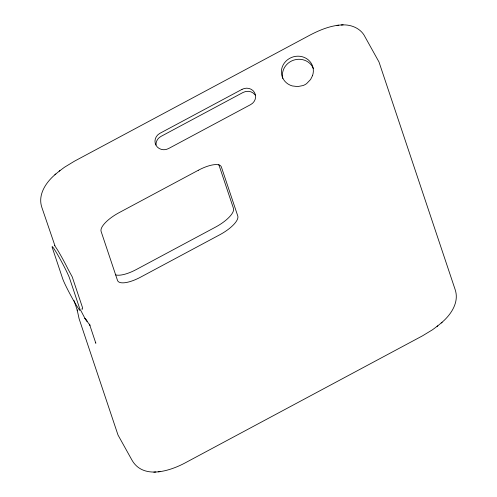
<?xml version="1.0" encoding="UTF-8"?>
<svg xmlns="http://www.w3.org/2000/svg" width="497" height="497" viewBox="0 0 497 497"><rect width="100%" height="100%" fill="white"/><g stroke="black" fill="none" stroke-linecap="round" stroke-linejoin="round"><path stroke-width="0.75" d="M95.672 342.619L95.828 343.247L89.479 324.181L89.783 325.001L84.968 318.409L80.849 310.569M55.838 173.975C46.345 181.803 37.53 194.414 41.798 207.249L55.167 246.388A18.662 1.168 61.8 0 1 68.101 269.268L72.227 276.86L82.595 307.848L82.564 309.159L81.707 308.972M441.162 323.025C450.655 315.197 459.47 302.586 455.202 289.751L378.994 61.982L365.059 36.921C360.847 28.124 350.46 24.061 341.141 25.018M59.205 171.179L64.492 167.24L74.538 161.14L310.588 34.784C320.702 29.565 331.642 25.179 343.172 24.85M74.041 300.604L77.451 310.805L77.178 309.979L79.11 318.776L118.006 435.018L131.941 460.079C143.198 479.99 170.539 470.994 186.412 462.216L422.462 335.86L432.508 329.759L437.795 325.821M54.856 174.795L59.932 170.57M437.068 326.43L442.144 322.205M337.016 25.353L338.817 25.204M153.828 472.15L155.859 471.982M158.183 471.796L159.984 471.647M89.609 324.597L90.044 325.33M54.763 245.742L54.577 245.443M218.798 164.526L233.466 208.373A23.328 8.039 -29.5 0 1 215.53 227.11L136.302 269.523A23.328 8.039 -29.5 0 1 115.478 274.81M282.824 78.476A16.097 15.078 -18.5 0 1 293.795 60.1A16.097 15.078 -18.5 0 1 313.396 68.605M255.209 95.07A9.331 8.741 -18.5 0 0 243.076 92.454L160.972 136.408A9.331 8.741 -18.5 0 0 156.033 144.994M312.52 75.662L310.6 79.489L306.612 83.633A15.519 15.438 9.6 0 1 303.008 85.559L297.66 86.59L292.292 85.931A16.097 15.078 -18.5 0 1 282.209 67.089A16.097 15.078 -18.5 0 1 302.487 56.795A16.097 15.078 -18.5 0 1 312.52 75.662M242.039 89.354L159.935 133.308A9.331 8.741 -18.5 0 0 156.033 145.329A9.331 8.741 -18.5 0 0 168.558 148.56L250.662 104.606A9.331 8.741 -18.5 0 0 254.557 92.585A9.331 8.741 -18.5 0 0 242.039 89.354M198.278 170.278L119.044 212.691A23.328 8.039 -29.5 0 0 101.115 231.428L117.497 280.389A23.328 8.039 -29.5 0 0 140.614 277.146L219.842 234.733A23.328 8.039 -29.5 0 0 237.777 216.002L221.395 167.035A23.328 8.039 -29.5 0 0 198.278 170.278M86.975 321.118L84.968 318.409L86.975 321.118M79.942 309.264L69.574 278.277A18.662 1.168 61.8 0 0 58.876 256.831A18.662 1.168 61.8 0 0 52.328 247.773L62.697 278.767A18.662 1.168 61.8 0 0 73.394 300.213A18.662 1.168 61.8 0 0 79.942 309.264"/></g></svg>
